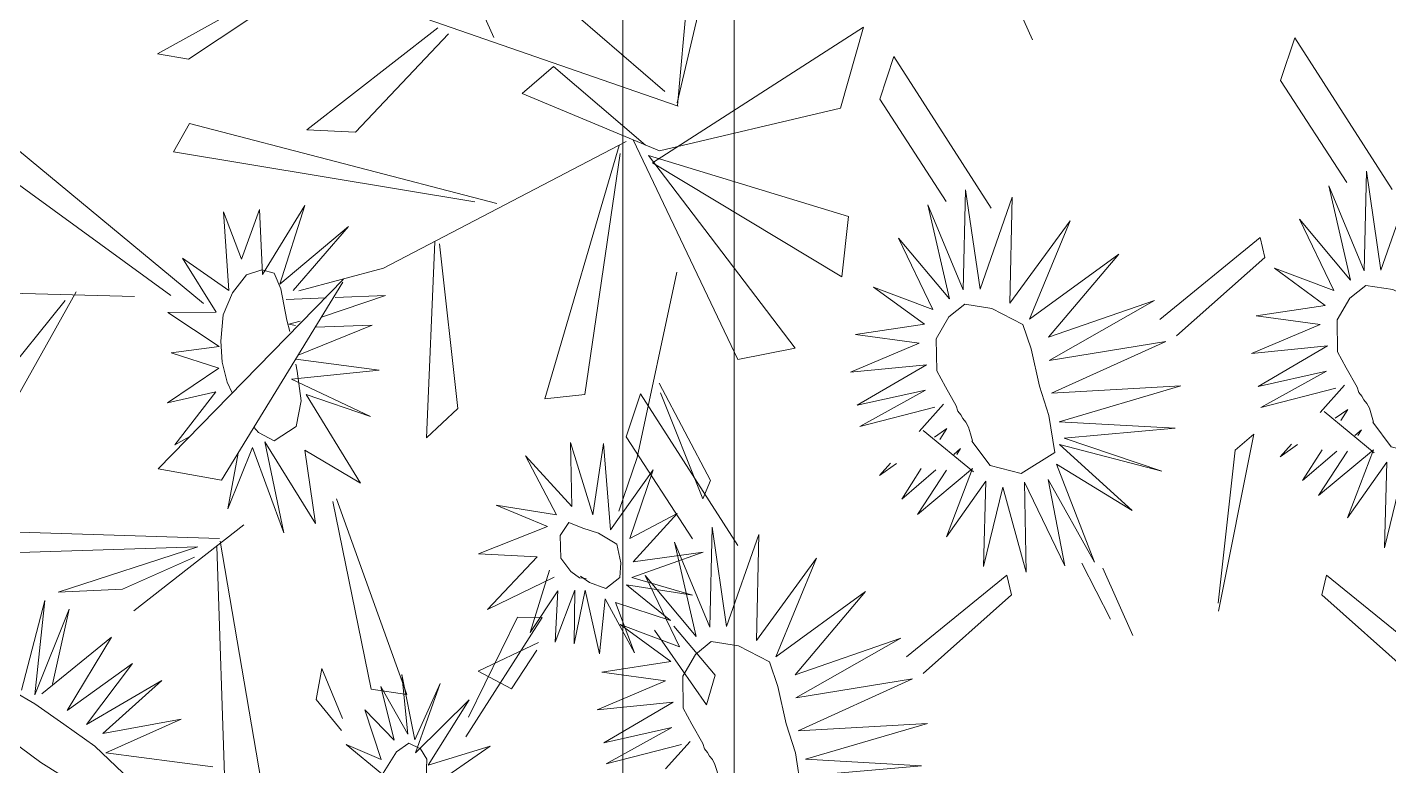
# Model space of a CAD drawing. Header units: inches. Extents: x -422522 to 22891, y -2973 to 414515.
# Drawn here: x 19902.97 to 19936.92, y 4527.55 to 4545.96 of the extents above; entities that cross this region are included whole.
import ezdxf

# ---------------------------------------------------------------- set-up
doc = ezdxf.new("R2010")
doc.units = ezdxf.units.IN
doc.header["$MEASUREMENT"] = 0
doc.layers.add('ARREDAMENTO', color=8, linetype='Continuous', lineweight=13)

msp = doc.modelspace()

# ---------------------------------------------------------------- linework, layer by layer
at = {"layer": 'ARREDAMENTO', "linetype": 'Continuous'}
for p, q in [((19920.54949, 4549.9024, -27.27667), (19919.17738, 4544.07642, -27.27667)), ((19913.31055, 4549.16571, -27.27667), (19918.86293, 4544.35514, -27.27667)), ((19919.18257, 4544.00945, -27.27667), (19919.64708, 4549.23961, -27.27667)), ((19905.5705, 4548.74042, -27.27667), (19919.2008, 4543.99067, -27.27667)), ((19909.66397, 4547.20532, -27.27667), (19906.21389, 4545.30063, -27.27667)), ((19914.5995, 4545.70863, -27.27667), (19913.84998, 4547.38864, -27.27667)), ((19928.03428, 4545.6496, -27.27667), (19927.28475, 4547.32961, -27.27667)), ((19906.99413, 4545.16586, -27.27667), (19909.94617, 4547.12621, -27.27667)), ((19913.209, 4545.94437, -27.27667), (19909.9419, 4543.40706, -27.27667)), ((19911.15144, 4543.34599, -27.27667), (19913.47152, 4545.79631, -27.27667)), ((19918.55719, 4542.57983, -27.27667), (19923.81736, 4545.95888, -27.27667)), ((19923.81736, 4545.95888, -27.27667), (19923.24546, 4543.94738, -27.27667)), ((19934.57367, 4545.69979, -27.27667), (19934.22116, 4544.63495, -27.27667)), ((19937.00045, 4541.92005, -27.27667), (19934.57367, 4545.69979, -27.27667)), ((19906.21389, 4545.30063, -27.27667), (19906.99413, 4545.16586, -27.27667)), ((19924.57752, 4545.23078, -27.27667), (19924.22501, 4544.16594, -27.27667)), ((19927.0043, 4541.45104, -27.27667), (19924.57752, 4545.23078, -27.27667)), ((19915.31049, 4544.30863, -27.27667), (19916.09495, 4544.98253, -27.27667)), ((19916.09495, 4544.98253, -27.27667), (19918.38099, 4543.01759, -27.27667)), ((19934.22116, 4544.63495, -27.27667), (19935.87458, 4542.08866, -27.27667)), ((19918.7345, 4542.88331, -27.27667), (19915.31049, 4544.30863, -27.27667)), ((19924.22501, 4544.16594, -27.27667), (19925.87842, 4541.61965, -27.27667)), ((19923.24546, 4543.94738, -27.27667), (19918.7345, 4542.88331, -27.27667)), ((19901.76271, 4543.70553, -27.27667), (19907.36477, 4539.07869, -27.27667)), ((19906.61296, 4542.85242, -27.27667), (19907.01796, 4543.56434, -27.27667)), ((19907.01796, 4543.56434, -27.27667), (19914.6783, 4541.56488, -27.27667)), ((19909.9419, 4543.40706, -27.27667), (19911.15144, 4543.34599, -27.27667)), ((19911.84941, 4539.95761, -27.27667), (19917.90488, 4543.11535, -27.27667)), ((19918.0774, 4543.1557, -27.27667), (19920.68609, 4537.67897, -27.27667)), ((19914.13094, 4541.60999, -27.27667), (19906.61296, 4542.85242, -27.27667)), ((19917.7286, 4543.0141, -27.27667), (19915.8757, 4536.69944, -27.27667)), ((19916.87166, 4536.80367, -27.27667), (19917.75257, 4542.81385, -27.27667)), ((19918.4595, 4542.76097, -27.27667), (19923.447, 4541.24125, -27.27667)), ((19922.12024, 4537.95855, -27.27667), (19918.4595, 4542.76097, -27.27667)), ((19923.27902, 4539.73938, -27.27667), (19918.55719, 4542.57983, -27.27667)), ((19936.36271, 4542.37584, -27.27667), (19936.30482, 4539.88547, -27.27667)), ((19936.7217, 4539.90428, -27.27667), (19936.36271, 4542.37584, -27.27667)), ((19906.5506, 4539.27462, -27.27667), (19902.4813, 4542.23788, -27.27667)), ((19937.52287, 4542.19637, -27.27667), (19936.7217, 4539.90428, -27.27667)), ((19926.36656, 4541.90683, -27.27667), (19926.30866, 4539.41646, -27.27667)), ((19926.72555, 4539.43527, -27.27667), (19926.36656, 4541.90683, -27.27667)), ((19927.52672, 4541.72736, -27.27667), (19926.72555, 4539.43527, -27.27667)), ((19927.47254, 4539.08228, -27.27667), (19927.52672, 4541.72736, -27.27667)), ((19935.42073, 4542.00633, -27.27667), (19935.96277, 4539.65683, -27.27667)), ((19936.30482, 4539.88547, -27.27667), (19935.42073, 4542.00633, -27.27667)), ((19908.31065, 4540.1815, -27.27667), (19908.75904, 4541.41641, -27.27667)), ((19908.75904, 4541.41641, -27.27667), (19908.83547, 4539.79395, -27.27667)), ((19908.83547, 4539.79395, -27.27667), (19909.88947, 4541.51402, -27.27667)), ((19909.88947, 4541.51402, -27.27667), (19909.26808, 4539.55859, -27.27667)), ((19925.42458, 4541.53732, -27.27667), (19925.96662, 4539.18782, -27.27667)), ((19926.30866, 4539.41646, -27.27667), (19925.42458, 4541.53732, -27.27667)), ((19907.86078, 4541.35665, -27.27667), (19908.31065, 4540.1815, -27.27667)), ((19907.99436, 4539.3951, -27.27667), (19907.86078, 4541.35665, -27.27667)), ((19923.447, 4541.24125, -27.27667), (19923.27902, 4539.73938, -27.27667)), ((19928.96971, 4541.13869, -27.27667), (19927.47254, 4539.08228, -27.27667)), ((19927.9554, 4538.68184, -27.27667), (19928.96971, 4541.13869, -27.27667)), ((19934.69042, 4541.17493, -27.27667), (19935.54797, 4539.39558, -27.27667)), ((19935.96277, 4539.65683, -27.27667), (19934.69042, 4541.17493, -27.27667)), ((19909.26808, 4539.55859, -27.27667), (19910.98104, 4540.99618, -27.27667)), ((19910.98104, 4540.99618, -27.27667), (19909.60235, 4539.39534, -27.27667)), ((19924.69427, 4540.70592, -27.27667), (19925.55182, 4538.92657, -27.27667)), ((19925.96662, 4539.18782, -27.27667), (19924.69427, 4540.70592, -27.27667)), ((19933.71299, 4540.71842, -27.27667), (19931.21051, 4538.67832, -27.27667)), ((19933.8268, 4540.22193, -27.27667), (19933.71299, 4540.71842, -27.27667)), ((19913.12918, 4540.60932, -27.27667), (19912.9221, 4535.72921, -27.27667)), ((19913.7024, 4536.45671, -27.27667), (19913.25034, 4540.55807, -27.27667)), ((19906.83712, 4540.20165, -27.27667), (19907.99436, 4539.3951, -27.27667)), ((19907.68352, 4538.85808, -27.27667), (19906.83712, 4540.20165, -27.27667)), ((19930.18917, 4540.30356, -27.27667), (19927.9554, 4538.68184, -27.27667)), ((19928.43361, 4538.23383, -27.27667), (19930.18917, 4540.30356, -27.27667)), ((19931.62738, 4538.26604, -27.27667), (19933.8268, 4540.22193, -27.27667)), ((19906.23121, 4534.95232, -27.27667), (19910.85207, 4539.68425, -27.27667)), ((19908.08539, 4539.33739, -27.27667), (19908.4397, 4539.79314, -27.27667)), ((19908.4397, 4539.79314, -27.27667), (19908.81969, 4539.91727, -27.27667)), ((19908.81969, 4539.91727, -27.27667), (19909.12944, 4539.83172, -27.27667)), ((19909.12944, 4539.83172, -27.27667), (19909.29572, 4539.44129, -27.27667)), ((19911.84941, 4539.95761, -27.27667), (19909.74306, 4539.39, -27.27667)), ((19918.17318, 4535.23385, -27.27667), (19919.16991, 4539.85852, -27.27667)), ((19934.06551, 4539.95427, -27.27667), (19935.33378, 4539.02864, -27.27667)), ((19935.54797, 4539.39558, -27.27667), (19934.06551, 4539.95427, -27.27667)), ((19900.91721, 4539.37231, -27.27667), (19905.64593, 4539.2473, -27.27667)), ((19901.74142, 4535.00338, -27.27667), (19904.18942, 4539.36339, -27.27667)), ((19910.84139, 4539.60748, -27.27667), (19907.8123, 4534.66845, -27.27667)), ((19907.8556, 4538.79173, -27.27667), (19908.08539, 4539.33739, -27.27667)), ((19909.29572, 4539.44129, -27.27667), (19909.44324, 4538.65593, -27.27667)), ((19924.06936, 4539.48525, -27.27667), (19925.33763, 4538.55962, -27.27667)), ((19925.55182, 4538.92657, -27.27667), (19924.06936, 4539.48525, -27.27667)), ((19903.91288, 4539.15336, -27.27667), (19900.4866, 4534.8926, -27.27667)), ((19910.42486, 4539.21381, -27.27667), (19909.42177, 4539.17223, -27.27667)), ((19910.30705, 4538.73629, -27.27667), (19911.90619, 4539.27526, -27.27667)), ((19910.64391, 4539.22293, -27.27667), (19911.90619, 4539.27526, -27.27667)), ((19931.07381, 4539.14611, -27.27667), (19928.43361, 4538.23383, -27.27667)), ((19928.45336, 4537.6561, -27.27667), (19931.07381, 4539.14611, -27.27667)), ((19935.33378, 4539.02864, -27.27667), (19933.61369, 4538.76713, -27.27667)), ((19906.47164, 4538.85368, -27.27667), (19907.68352, 4538.85808, -27.27667)), ((19907.75607, 4538.00223, -27.27667), (19906.47164, 4538.85368, -27.27667)), ((19907.79523, 4538.13472, -27.27667), (19907.8556, 4538.79173, -27.27667)), ((19909.51335, 4538.37443, -27.27667), (19909.44324, 4538.65593, -27.27667)), ((19933.61369, 4538.76713, -27.27667), (19935.20332, 4538.55365, -27.27667)), ((19909.77435, 4538.63251, -27.27667), (19909.49492, 4538.5607, -27.27667)), ((19909.49492, 4538.5607, -27.27667), (19909.65507, 4538.52883, -27.27667)), ((19909.72707, 4537.79057, -27.27667), (19911.57376, 4538.53746, -27.27667)), ((19910.15532, 4538.48891, -27.27667), (19911.57376, 4538.53746, -27.27667)), ((19925.33763, 4538.55962, -27.27667), (19923.61754, 4538.29812, -27.27667)), ((19935.20332, 4538.55365, -27.27667), (19933.49415, 4537.82827, -27.27667)), ((19906.56227, 4537.84484, -27.27667), (19907.75607, 4538.00223, -27.27667)), ((19907.82985, 4537.60958, -27.27667), (19907.79523, 4538.13472, -27.27667)), ((19925.20717, 4538.08464, -27.27667), (19923.498, 4537.35926, -27.27667)), ((19923.61754, 4538.29812, -27.27667), (19925.20717, 4538.08464, -27.27667)), ((19931.36176, 4538.1309, -27.27667), (19928.45336, 4537.6561, -27.27667)), ((19928.50846, 4536.83837, -27.27667), (19931.36176, 4538.1309, -27.27667)), ((19933.49415, 4537.82827, -27.27667), (19935.38726, 4538.01553, -27.27667)), ((19935.38726, 4538.01553, -27.27667), (19933.65837, 4537.00562, -27.27667)), ((19907.74874, 4537.45886, -27.27667), (19906.56227, 4537.84484, -27.27667)), ((19909.66307, 4537.68622, -27.27667), (19911.74165, 4537.41008, -27.27667)), ((19920.68609, 4537.67897, -27.27667), (19922.12024, 4537.95855, -27.27667)), ((19906.46729, 4536.59759, -27.27667), (19907.74874, 4537.45886, -27.27667)), ((19907.95467, 4537.11631, -27.27667), (19907.82985, 4537.60958, -27.27667)), ((19911.74165, 4537.41008, -27.27667), (19909.5569, 4537.19075, -27.27667)), ((19909.67033, 4537.5628, -27.27667), (19909.69643, 4537.38584, -27.27667)), ((19909.69643, 4537.38584, -27.27667), (19909.80278, 4536.6522, -27.27667)), ((19923.498, 4537.35926, -27.27667), (19925.39111, 4537.54652, -27.27667)), ((19925.39111, 4537.54652, -27.27667), (19923.66222, 4536.53661, -27.27667)), ((19933.65837, 4537.00562, -27.27667), (19935.36074, 4537.38686, -27.27667)), ((19935.36074, 4537.38686, -27.27667), (19933.72437, 4536.47855, -27.27667)), ((19908.07886, 4536.84437, -27.27667), (19907.95467, 4537.11631, -27.27667)), ((19909.5569, 4537.19075, -27.27667), (19911.52799, 4536.25815, -27.27667)), ((19918.72377, 4537.08885, -27.27667), (19920.00809, 4534.6621, -27.27667)), ((19931.73234, 4537.02114, -27.27667), (19928.50846, 4536.83837, -27.27667)), ((19928.69757, 4536.12547, -27.27667), (19931.73234, 4537.02114, -27.27667)), ((19933.72437, 4536.47855, -27.27667), (19935.59467, 4536.96044, -27.27667)), ((19935.20193, 4536.35692, -27.27667), (19935.81457, 4537.0381, -27.27667)), ((19907.6707, 4536.87016, -27.27667), (19906.46729, 4536.59759, -27.27667)), ((19906.64741, 4535.5509, -27.27667), (19907.6707, 4536.87016, -27.27667)), ((19909.80278, 4536.6522, -27.27667), (19909.67326, 4536.00965, -27.27667)), ((19909.92691, 4536.80625, -27.27667), (19911.27967, 4534.59558, -27.27667)), ((19911.52799, 4536.25815, -27.27667), (19909.92691, 4536.80625, -27.27667)), ((19915.8757, 4536.69944, -27.27667), (19916.87166, 4536.80367, -27.27667)), ((19918.25772, 4536.81971, -27.27667), (19917.90521, 4535.75487, -27.27667)), ((19920.6845, 4533.03997, -27.27667), (19918.25772, 4536.81971, -27.27667)), ((19919.81733, 4534.2094, -27.27667), (19918.75915, 4536.84899, -27.27667)), ((19923.66222, 4536.53661, -27.27667), (19925.36459, 4536.91785, -27.27667)), ((19925.36459, 4536.91785, -27.27667), (19923.72822, 4536.00954, -27.27667)), ((19912.9221, 4535.72921, -27.27667), (19913.7024, 4536.45671, -27.27667)), ((19923.72822, 4536.00954, -27.27667), (19925.59852, 4536.49143, -27.27667)), ((19925.20578, 4535.88791, -27.27667), (19925.81842, 4536.56909, -27.27667)), ((19935.30508, 4536.37882, -27.27667), (19936.55618, 4535.35085, -27.27667)), ((19935.58324, 4536.21368, -27.27667), (19935.8951, 4536.43131, -27.27667)), ((19935.7191, 4536.15569, -27.27667), (19935.8951, 4536.43131, -27.27667)), ((19908.62328, 4535.99075, -27.27667), (19908.73841, 4535.86244, -27.27667)), ((19909.67326, 4536.00965, -27.27667), (19909.12571, 4535.65345, -27.27667)), ((19925.58709, 4535.74466, -27.27667), (19925.89895, 4535.9623, -27.27667)), ((19925.72295, 4535.68668, -27.27667), (19925.89895, 4535.9623, -27.27667)), ((19931.58829, 4535.96575, -27.27667), (19928.69757, 4536.12547, -27.27667)), ((19928.82134, 4535.71742, -27.27667), (19931.58829, 4535.96575, -27.27667)), ((19907.0201, 4535.76019, -27.27667), (19906.64741, 4535.5509, -27.27667)), ((19909.12571, 4535.65345, -27.27667), (19908.73841, 4535.86244, -27.27667)), ((19908.8925, 4535.6304, -27.27667), (19909.36574, 4533.3566, -27.27667)), ((19910.15765, 4533.59229, -27.27667), (19908.8925, 4535.6304, -27.27667)), ((19916.51244, 4535.61033, -27.27667), (19916.55233, 4534.01677, -27.27667)), ((19917.07062, 4533.80766, -27.27667), (19916.51244, 4535.61033, -27.27667)), ((19917.33425, 4535.58651, -27.27667), (19917.07062, 4533.80766, -27.27667)), ((19917.50929, 4533.43757, -27.27667), (19917.33425, 4535.58651, -27.27667)), ((19917.90521, 4535.75487, -27.27667), (19919.55862, 4533.20857, -27.27667)), ((19925.30893, 4535.90981, -27.27667), (19926.56003, 4534.88184, -27.27667)), ((19931.2612, 4534.89625, -27.27667), (19928.82134, 4535.71742, -27.27667)), ((19933.54901, 4535.82145, -27.27667), (19932.66976, 4531.40795, -27.27667)), ((19933.08633, 4535.4218, -27.27667), (19933.54901, 4535.82145, -27.27667)), ((19936.0709, 4535.78423, -27.27667), (19936.23555, 4535.92553, -27.27667)), ((19936.14175, 4535.78181, -27.27667), (19936.23555, 4535.92553, -27.27667)), ((19908.58242, 4535.48185, -27.27667), (19907.97103, 4533.95546, -27.27667)), ((19908.22567, 4535.34246, -27.27667), (19907.97103, 4533.95546, -27.27667)), ((19909.36574, 4533.3566, -27.27667), (19908.58242, 4535.48185, -27.27667)), ((19909.89226, 4535.41916, -27.27667), (19910.15765, 4533.59229, -27.27667)), ((19911.27967, 4534.59558, -27.27667), (19909.89226, 4535.41916, -27.27667)), ((19915.39166, 4535.28078, -27.27667), (19916.16718, 4533.80504, -27.27667)), ((19916.55233, 4534.01677, -27.27667), (19915.39166, 4535.28078, -27.27667)), ((19926.07475, 4535.31522, -27.27667), (19926.23939, 4535.45652, -27.27667)), ((19926.1456, 4535.31279, -27.27667), (19926.23939, 4535.45652, -27.27667)), ((19928.70795, 4535.56045, -27.27667), (19931.2612, 4534.89625, -27.27667)), ((19930.51736, 4533.91554, -27.27667), (19928.70795, 4535.56045, -27.27667)), ((19932.66303, 4531.60282, -27.27667), (19933.08633, 4535.4218, -27.27667)), ((19934.48939, 4535.56462, -27.27667), (19934.2124, 4535.25656, -27.27667)), ((19934.64287, 4535.55716, -27.27667), (19934.2124, 4535.25656, -27.27667)), ((19935.25681, 4535.4314, -27.27667), (19934.76854, 4534.66646, -27.27667)), ((19935.62081, 4535.39797, -27.27667), (19934.76854, 4534.66646, -27.27667)), ((19935.16619, 4534.28638, -27.27667), (19936.53337, 4535.42989, -27.27667)), ((19935.88841, 4535.39343, -27.27667), (19935.16619, 4534.28638, -27.27667)), ((19936.53337, 4535.42989, -27.27667), (19935.88717, 4533.72927, -27.27667)), ((19907.8123, 4534.66845, -27.27667), (19906.23121, 4534.95232, -27.27667)), ((19918.57345, 4534.9281, -27.27667), (19917.50929, 4533.43757, -27.27667)), ((19918.17318, 4535.23385, -27.27667), (19917.71625, 4533.89824, -27.27667)), ((19917.9948, 4533.21919, -27.27667), (19918.57345, 4534.9281, -27.27667)), ((19924.49324, 4535.09561, -27.27667), (19924.21624, 4534.78755, -27.27667)), ((19924.64672, 4535.08814, -27.27667), (19924.21624, 4534.78755, -27.27667)), ((19925.26066, 4534.96239, -27.27667), (19924.77238, 4534.19745, -27.27667)), ((19925.62465, 4534.92896, -27.27667), (19924.77238, 4534.19745, -27.27667)), ((19925.17004, 4533.81736, -27.27667), (19926.53722, 4534.96088, -27.27667)), ((19925.89226, 4534.92442, -27.27667), (19925.17004, 4533.81736, -27.27667)), ((19926.53722, 4534.96088, -27.27667), (19925.89102, 4533.26026, -27.27667)), ((19928.62893, 4535.06921, -27.27667), (19930.51736, 4533.91554, -27.27667)), ((19929.57958, 4532.63015, -27.27667), (19928.62893, 4535.06921, -27.27667)), ((19935.88717, 4533.72927, -27.27667), (19936.86704, 4535.11897, -27.27667)), ((19936.86704, 4535.11897, -27.27667), (19936.80667, 4532.98545, -27.27667)), ((19936.80667, 4532.98545, -27.27667), (19937.28858, 4534.96977, -27.27667)), ((19920.00809, 4534.6621, -27.27667), (19919.81733, 4534.2094, -27.27667)), ((19925.89102, 4533.26026, -27.27667), (19926.87089, 4534.64996, -27.27667)), ((19926.87089, 4534.64996, -27.27667), (19926.81052, 4532.51644, -27.27667)), ((19927.83514, 4534.62366, -27.27667), (19928.84196, 4532.53924, -27.27667)), ((19927.87559, 4532.37671, -27.27667), (19927.83514, 4534.62366, -27.27667)), ((19928.42412, 4534.68955, -27.27667), (19929.57958, 4532.63015, -27.27667)), ((19928.84196, 4532.53924, -27.27667), (19928.42412, 4534.68955, -27.27667)), ((19926.81052, 4532.51644, -27.27667), (19927.29242, 4534.50076, -27.27667)), ((19927.29242, 4534.50076, -27.27667), (19927.87559, 4532.37671, -27.27667)), ((19910.58545, 4534.13997, -27.27667), (19911.54221, 4529.46473, -27.27667)), ((19912.43107, 4529.33157, -27.27667), (19910.68062, 4534.208, -27.27667)), ((19914.65922, 4534.04506, -27.27667), (19915.93848, 4533.51782, -27.27667)), ((19916.16718, 4533.80504, -27.27667), (19914.65922, 4534.04506, -27.27667)), ((19905.62577, 4531.41756, -27.27667), (19908.37157, 4533.55729, -27.27667)), ((19919.17642, 4533.84304, -27.27667), (19917.9948, 4533.21919, -27.27667)), ((19918.07381, 4532.63253, -27.27667), (19919.17642, 4533.84304, -27.27667)), ((19907.7623, 4533.21364, -27.27667), (19900.79997, 4533.44151, -27.27667)), ((19915.93848, 4533.51782, -27.27667), (19914.21734, 4532.83859, -27.27667)), ((19920.04676, 4533.49576, -27.27667), (19919.98886, 4531.00539, -27.27667)), ((19920.40575, 4531.0242, -27.27667), (19920.04676, 4533.49576, -27.27667)), ((19921.20692, 4533.31629, -27.27667), (19920.40575, 4531.0242, -27.27667)), ((19921.15274, 4530.67121, -27.27667), (19921.20692, 4533.31629, -27.27667)), ((19901.14925, 4532.82189, -27.27667), (19907.22582, 4533.01031, -27.27667)), ((19907.22582, 4533.01031, -27.27667), (19903.741, 4531.87772, -27.27667)), ((19907.92413, 4526.38153, -27.27667), (19907.69367, 4533.01964, -27.27667)), ((19907.78416, 4533.14801, -27.27667), (19908.90297, 4526.59897, -27.27667)), ((19918.04516, 4532.24625, -27.27667), (19919.82039, 4532.87574, -27.27667)), ((19919.82039, 4532.87574, -27.27667), (19918.07381, 4532.63253, -27.27667)), ((19919.10478, 4533.12625, -27.27667), (19919.64682, 4530.77675, -27.27667)), ((19919.98886, 4531.00539, -27.27667), (19919.10478, 4533.12625, -27.27667)), ((19905.34151, 4531.95466, -27.27667), (19907.13695, 4532.75419, -27.27667)), ((19914.21734, 4532.83859, -27.27667), (19915.68783, 4532.75727, -27.27667)), ((19915.68783, 4532.75727, -27.27667), (19914.44234, 4531.44806, -27.27667)), ((19922.64991, 4532.72762, -27.27667), (19921.15274, 4530.67121, -27.27667)), ((19921.6356, 4530.27077, -27.27667), (19922.64991, 4532.72762, -27.27667)), ((19929.97458, 4531.2056, -27.27667), (19929.26401, 4532.59895, -27.27667)), ((19914.44234, 4531.44806, -27.27667), (19916.10368, 4532.25062, -27.27667)), ((19915.98938, 4532.43034, -27.27667), (19915.5074, 4530.87715, -27.27667)), ((19919.56042, 4531.80464, -27.27667), (19918.04516, 4532.24625, -27.27667)), ((19918.37447, 4532.29485, -27.27667), (19919.23202, 4530.5155, -27.27667)), ((19919.64682, 4530.77675, -27.27667), (19918.37447, 4532.29485, -27.27667)), ((19927.39319, 4532.30735, -27.27667), (19924.89071, 4530.26725, -27.27667)), ((19927.507, 4531.81086, -27.27667), (19927.39319, 4532.30735, -27.27667)), ((19930.53331, 4530.7976, -27.27667), (19929.78379, 4532.47761, -27.27667)), ((19935.25038, 4531.81086, -27.27667), (19935.36418, 4532.30735, -27.27667)), ((19935.36418, 4532.30735, -27.27667), (19937.86667, 4530.26725, -27.27667)), ((19903.741, 4531.87772, -27.27667), (19905.34151, 4531.95466, -27.27667)), ((19915.5074, 4530.87715, -27.27667), (19916.19668, 4531.91423, -27.27667)), ((19916.13685, 4530.6363, -27.27667), (19916.62195, 4531.93369, -27.27667)), ((19916.19668, 4531.91423, -27.27667), (19916.13685, 4530.6363, -27.27667)), ((19916.62195, 4531.93369, -27.27667), (19916.60885, 4530.59206, -27.27667)), ((19916.60885, 4530.59206, -27.27667), (19916.88184, 4531.92702, -27.27667)), ((19916.88184, 4531.92702, -27.27667), (19917.23887, 4530.34454, -27.27667)), ((19917.90899, 4532.0605, -27.27667), (19919.56042, 4531.80464, -27.27667)), ((19919.00675, 4531.17557, -27.27667), (19917.90899, 4532.0605, -27.27667)), ((19923.86937, 4531.89249, -27.27667), (19921.6356, 4530.27077, -27.27667)), ((19922.11381, 4529.82276, -27.27667), (19923.86937, 4531.89249, -27.27667)), ((19902.82982, 4529.43346, -27.27667), (19903.41051, 4531.67462, -27.27667)), ((19903.41051, 4531.67462, -27.27667), (19903.15986, 4529.32465, -27.27667)), ((19917.23887, 4530.34454, -27.27667), (19917.38342, 4531.71661, -27.27667)), ((19917.38342, 4531.71661, -27.27667), (19918.10692, 4530.37148, -27.27667)), ((19917.63349, 4531.62148, -27.27667), (19919.00675, 4531.17557, -27.27667)), ((19918.10692, 4530.37148, -27.27667), (19917.63349, 4531.62148, -27.27667)), ((19925.30758, 4529.85497, -27.27667), (19927.507, 4531.81086, -27.27667)), ((19937.4498, 4529.85497, -27.27667), (19935.25038, 4531.81086, -27.27667)), ((19903.15986, 4529.32465, -27.27667), (19904.01524, 4531.45261, -27.27667)), ((19904.01524, 4531.45261, -27.27667), (19903.60327, 4529.58812, -27.27667)), ((19915.81172, 4531.24722, -27.27667), (19913.90854, 4528.27681, -27.27667)), ((19913.97094, 4528.76671, -27.27667), (19915.19155, 4531.25971, -27.27667)), ((19915.19155, 4531.25971, -27.27667), (19915.81172, 4531.24722, -27.27667)), ((19917.74956, 4531.07418, -27.27667), (19919.01783, 4530.14855, -27.27667)), ((19919.23202, 4530.5155, -27.27667), (19917.74956, 4531.07418, -27.27667)), ((19918.60757, 4530.92906, -27.27667), (19919.90646, 4529.06941, -27.27667)), ((19920.12481, 4529.81387, -27.27667), (19919.09302, 4531.03409, -27.27667)), ((19903.33776, 4529.34341, -27.27667), (19905.07106, 4530.75769, -27.27667)), ((19905.07106, 4530.75769, -27.27667), (19903.96326, 4528.93378, -27.27667)), ((19915.71949, 4530.62417, -27.27667), (19914.20993, 4529.91423, -27.27667)), ((19924.75401, 4530.73504, -27.27667), (19922.11381, 4529.82276, -27.27667)), ((19922.13356, 4529.24503, -27.27667), (19924.75401, 4530.73504, -27.27667)), ((19915.04784, 4529.4672, -27.27667), (19915.67582, 4530.4322, -27.27667)), ((19903.96326, 4528.93378, -27.27667), (19905.59819, 4530.1014, -27.27667)), ((19905.59819, 4530.1014, -27.27667), (19904.44815, 4528.58299, -27.27667)), ((19910.17169, 4529.20628, -27.27667), (19910.31255, 4529.97847, -27.27667)), ((19910.31255, 4529.97847, -27.27667), (19910.82766, 4528.7317, -27.27667)), ((19912.31124, 4529.82433, -27.27667), (19912.63553, 4528.19617, -27.27667)), ((19912.45721, 4528.34168, -27.27667), (19912.31124, 4529.82433, -27.27667)), ((19914.20993, 4529.91423, -27.27667), (19915.04784, 4529.4672, -27.27667)), ((19919.01783, 4530.14855, -27.27667), (19917.29774, 4529.88705, -27.27667)), ((19917.29774, 4529.88705, -27.27667), (19918.88737, 4529.67357, -27.27667)), ((19904.44815, 4528.58299, -27.27667), (19906.32976, 4529.68013, -27.27667)), ((19906.32976, 4529.68013, -27.27667), (19904.85507, 4528.3606, -27.27667)), ((19911.78989, 4529.52989, -27.27667), (19912.45721, 4528.34168, -27.27667)), ((19912.12253, 4528.19126, -27.27667), (19911.78989, 4529.52989, -27.27667)), ((19912.63553, 4528.19617, -27.27667), (19913.26843, 4529.60474, -27.27667)), ((19913.26843, 4529.60474, -27.27667), (19912.65431, 4527.87399, -27.27667)), ((19918.88737, 4529.67357, -27.27667), (19917.1782, 4528.94819, -27.27667)), ((19919.90646, 4529.06941, -27.27667), (19920.12481, 4529.81387, -27.27667)), ((19925.04196, 4529.71983, -27.27667), (19922.13356, 4529.24503, -27.27667)), ((19922.18866, 4528.4273, -27.27667), (19925.04196, 4529.71983, -27.27667)), ((19902.62115, 4529.41232, -27.27667), (19903.15868, 4529.10044, -27.27667)), ((19910.80888, 4528.43385, -27.27667), (19910.17169, 4529.20628, -27.27667)), ((19911.54221, 4529.46473, -27.27667), (19912.43107, 4529.33157, -27.27667)), ((19912.65431, 4527.87399, -27.27667), (19913.9869, 4529.19232, -27.27667)), ((19913.9869, 4529.19232, -27.27667), (19912.96283, 4527.56423, -27.27667)), ((19903.15868, 4529.10044, -27.27667), (19903.87869, 4528.58867, -27.27667)), ((19911.38948, 4528.95107, -27.27667), (19912.12253, 4528.19126, -27.27667)), ((19911.79478, 4527.71265, -27.27667), (19911.38948, 4528.95107, -27.27667)), ((19917.1782, 4528.94819, -27.27667), (19919.07131, 4529.13545, -27.27667)), ((19919.07131, 4529.13545, -27.27667), (19917.34242, 4528.12554, -27.27667)), ((19903.87869, 4528.58867, -27.27667), (19904.6571, 4528.04148, -27.27667)), ((19904.85507, 4528.3606, -27.27667), (19906.80653, 4528.71617, -27.27667)), ((19906.80653, 4528.71617, -27.27667), (19904.92955, 4527.87835, -27.27667)), ((19917.34242, 4528.12554, -27.27667), (19919.04479, 4528.50678, -27.27667)), ((19919.04479, 4528.50678, -27.27667), (19917.40842, 4527.59847, -27.27667)), ((19925.41254, 4528.61007, -27.27667), (19922.18866, 4528.4273, -27.27667)), ((19922.37777, 4527.7144, -27.27667), (19925.41254, 4528.61007, -27.27667)), ((19903.30923, 4527.63811, -27.27667), (19902.53541, 4528.20553, -27.27667)), ((19912.17634, 4527.89668, -27.27667), (19912.48678, 4528.11995, -27.27667)), ((19912.48678, 4528.11995, -27.27667), (19912.77611, 4527.978, -27.27667)), ((19918.88598, 4527.47684, -27.27667), (19919.49862, 4528.15802, -27.27667)), ((19904.6571, 4528.04148, -27.27667), (19905.35874, 4527.36884, -27.27667)), ((19904.92955, 4527.87835, -27.27667), (19907.59801, 4527.52268, -27.27667)), ((19910.91876, 4528.08296, -27.27667), (19911.79478, 4527.71265, -27.27667)), ((19911.81013, 4527.35531, -27.27667), (19910.91876, 4528.08296, -27.27667)), ((19911.84625, 4527.36812, -27.27667), (19912.17634, 4527.89668, -27.27667)), ((19912.77611, 4527.978, -27.27667), (19912.93245, 4527.71625, -27.27667)), ((19912.96283, 4527.56423, -27.27667), (19914.5094, 4528.03777, -27.27667)), ((19914.5094, 4528.03777, -27.27667), (19913.0243, 4527.01128, -27.27667)), ((19917.40842, 4527.59847, -27.27667), (19919.27872, 4528.08036, -27.27667)), ((19903.79722, 4527.32745, -27.27667), (19903.30923, 4527.63811, -27.27667)), ((19912.93245, 4527.71625, -27.27667), (19912.91897, 4527.25215, -27.27667)), ((19925.26849, 4527.55468, -27.27667), (19922.37777, 4527.7144, -27.27667)), ((19922.50154, 4527.30635, -27.27667), (19925.26849, 4527.55468, -27.27667))]:
    msp.add_line(p, q, dxfattribs=at)
at = {"layer": 'ARREDAMENTO', "elevation": -27.27667}
for points in [[(19917.82076, 4432.92464), (19917.82076, 4571.50871), (19950.15705, 4571.50871), (19950.15705, 4432.92464)], [(19920.59244, 4435.69632), (19920.59244, 4568.73703), (19947.38536, 4568.73703), (19947.38536, 4435.69632)]]:
    msp.add_lwpolyline(points, close=True, dxfattribs=at)
at = {"layer": 'ARREDAMENTO', "linetype": 'Continuous', "elevation": -27.27667}
for points in [[(19936.12999, 4536.99117), (19935.85807, 4537.4676), (19935.64141, 4537.8691), (19935.62916, 4538.6649), (19935.9458, 4539.20733), (19936.34158, 4539.52687), (19937.01776, 4539.41999), (19937.79082, 4539.02181), (19937.99907, 4538.41052), (19938.20724, 4537.48054), (19938.43705, 4536.75142), (19938.58297, 4535.82657), (19937.74534, 4535.3035), (19936.97535, 4535.50268), (19936.51968, 4536.1147)], [(19926.13384, 4536.52216), (19925.86192, 4536.99859), (19925.64526, 4537.40008), (19925.63301, 4538.19588), (19925.94964, 4538.73832), (19926.34542, 4539.05786), (19927.02161, 4538.95098), (19927.79467, 4538.5528), (19928.00292, 4537.94151), (19928.21109, 4537.01153), (19928.44089, 4536.28241), (19928.58682, 4535.35756), (19927.74919, 4534.83449), (19926.9792, 4535.03366), (19926.52352, 4535.64569)], [(19936.12999, 4536.99117), (19936.16795, 4536.85785), (19936.24303, 4536.76734), (19936.2943, 4536.67509), (19936.37111, 4536.5862), (19936.43226, 4536.46209), (19936.48399, 4536.29282), (19936.53263, 4536.11737), (19936.51968, 4536.1147)], [(19926.13384, 4536.52216), (19926.1718, 4536.38884), (19926.24688, 4536.29833), (19926.29815, 4536.20608), (19926.37496, 4536.11719), (19926.43611, 4535.99308), (19926.48784, 4535.82381), (19926.53648, 4535.64836), (19926.52352, 4535.64569)], [(19916.90939, 4532.21875), (19916.74043, 4532.23942), (19916.52732, 4532.39802), (19916.27578, 4532.72884), (19916.25711, 4533.29322), (19916.47489, 4533.61327), (19916.82058, 4533.47171), (19917.2146, 4533.3541), (19917.67097, 4533.07953), (19917.76606, 4532.60866), (19917.74424, 4532.24311), (19917.39697, 4531.9737), (19916.99254, 4532.11747), (19916.7628, 4532.27479)], [(19919.81404, 4528.11109), (19919.54212, 4528.58752), (19919.32546, 4528.98901), (19919.31321, 4529.78481), (19919.62984, 4530.32725), (19920.02562, 4530.64679), (19920.70181, 4530.53991), (19921.47487, 4530.14173), (19921.68312, 4529.53044), (19921.89129, 4528.60046), (19922.12109, 4527.87134), (19922.26702, 4526.94649), (19921.42939, 4526.42341), (19920.6594, 4526.62259), (19920.20372, 4527.23462)], [(19919.81404, 4528.11109), (19919.852, 4527.97777), (19919.92708, 4527.88726), (19919.97835, 4527.795), (19920.05516, 4527.70612), (19920.11631, 4527.58201), (19920.16804, 4527.41273), (19920.21668, 4527.23729), (19920.20372, 4527.23462)]]:
    msp.add_lwpolyline(points, dxfattribs=at)

doc.saveas('drawing.dxf')
